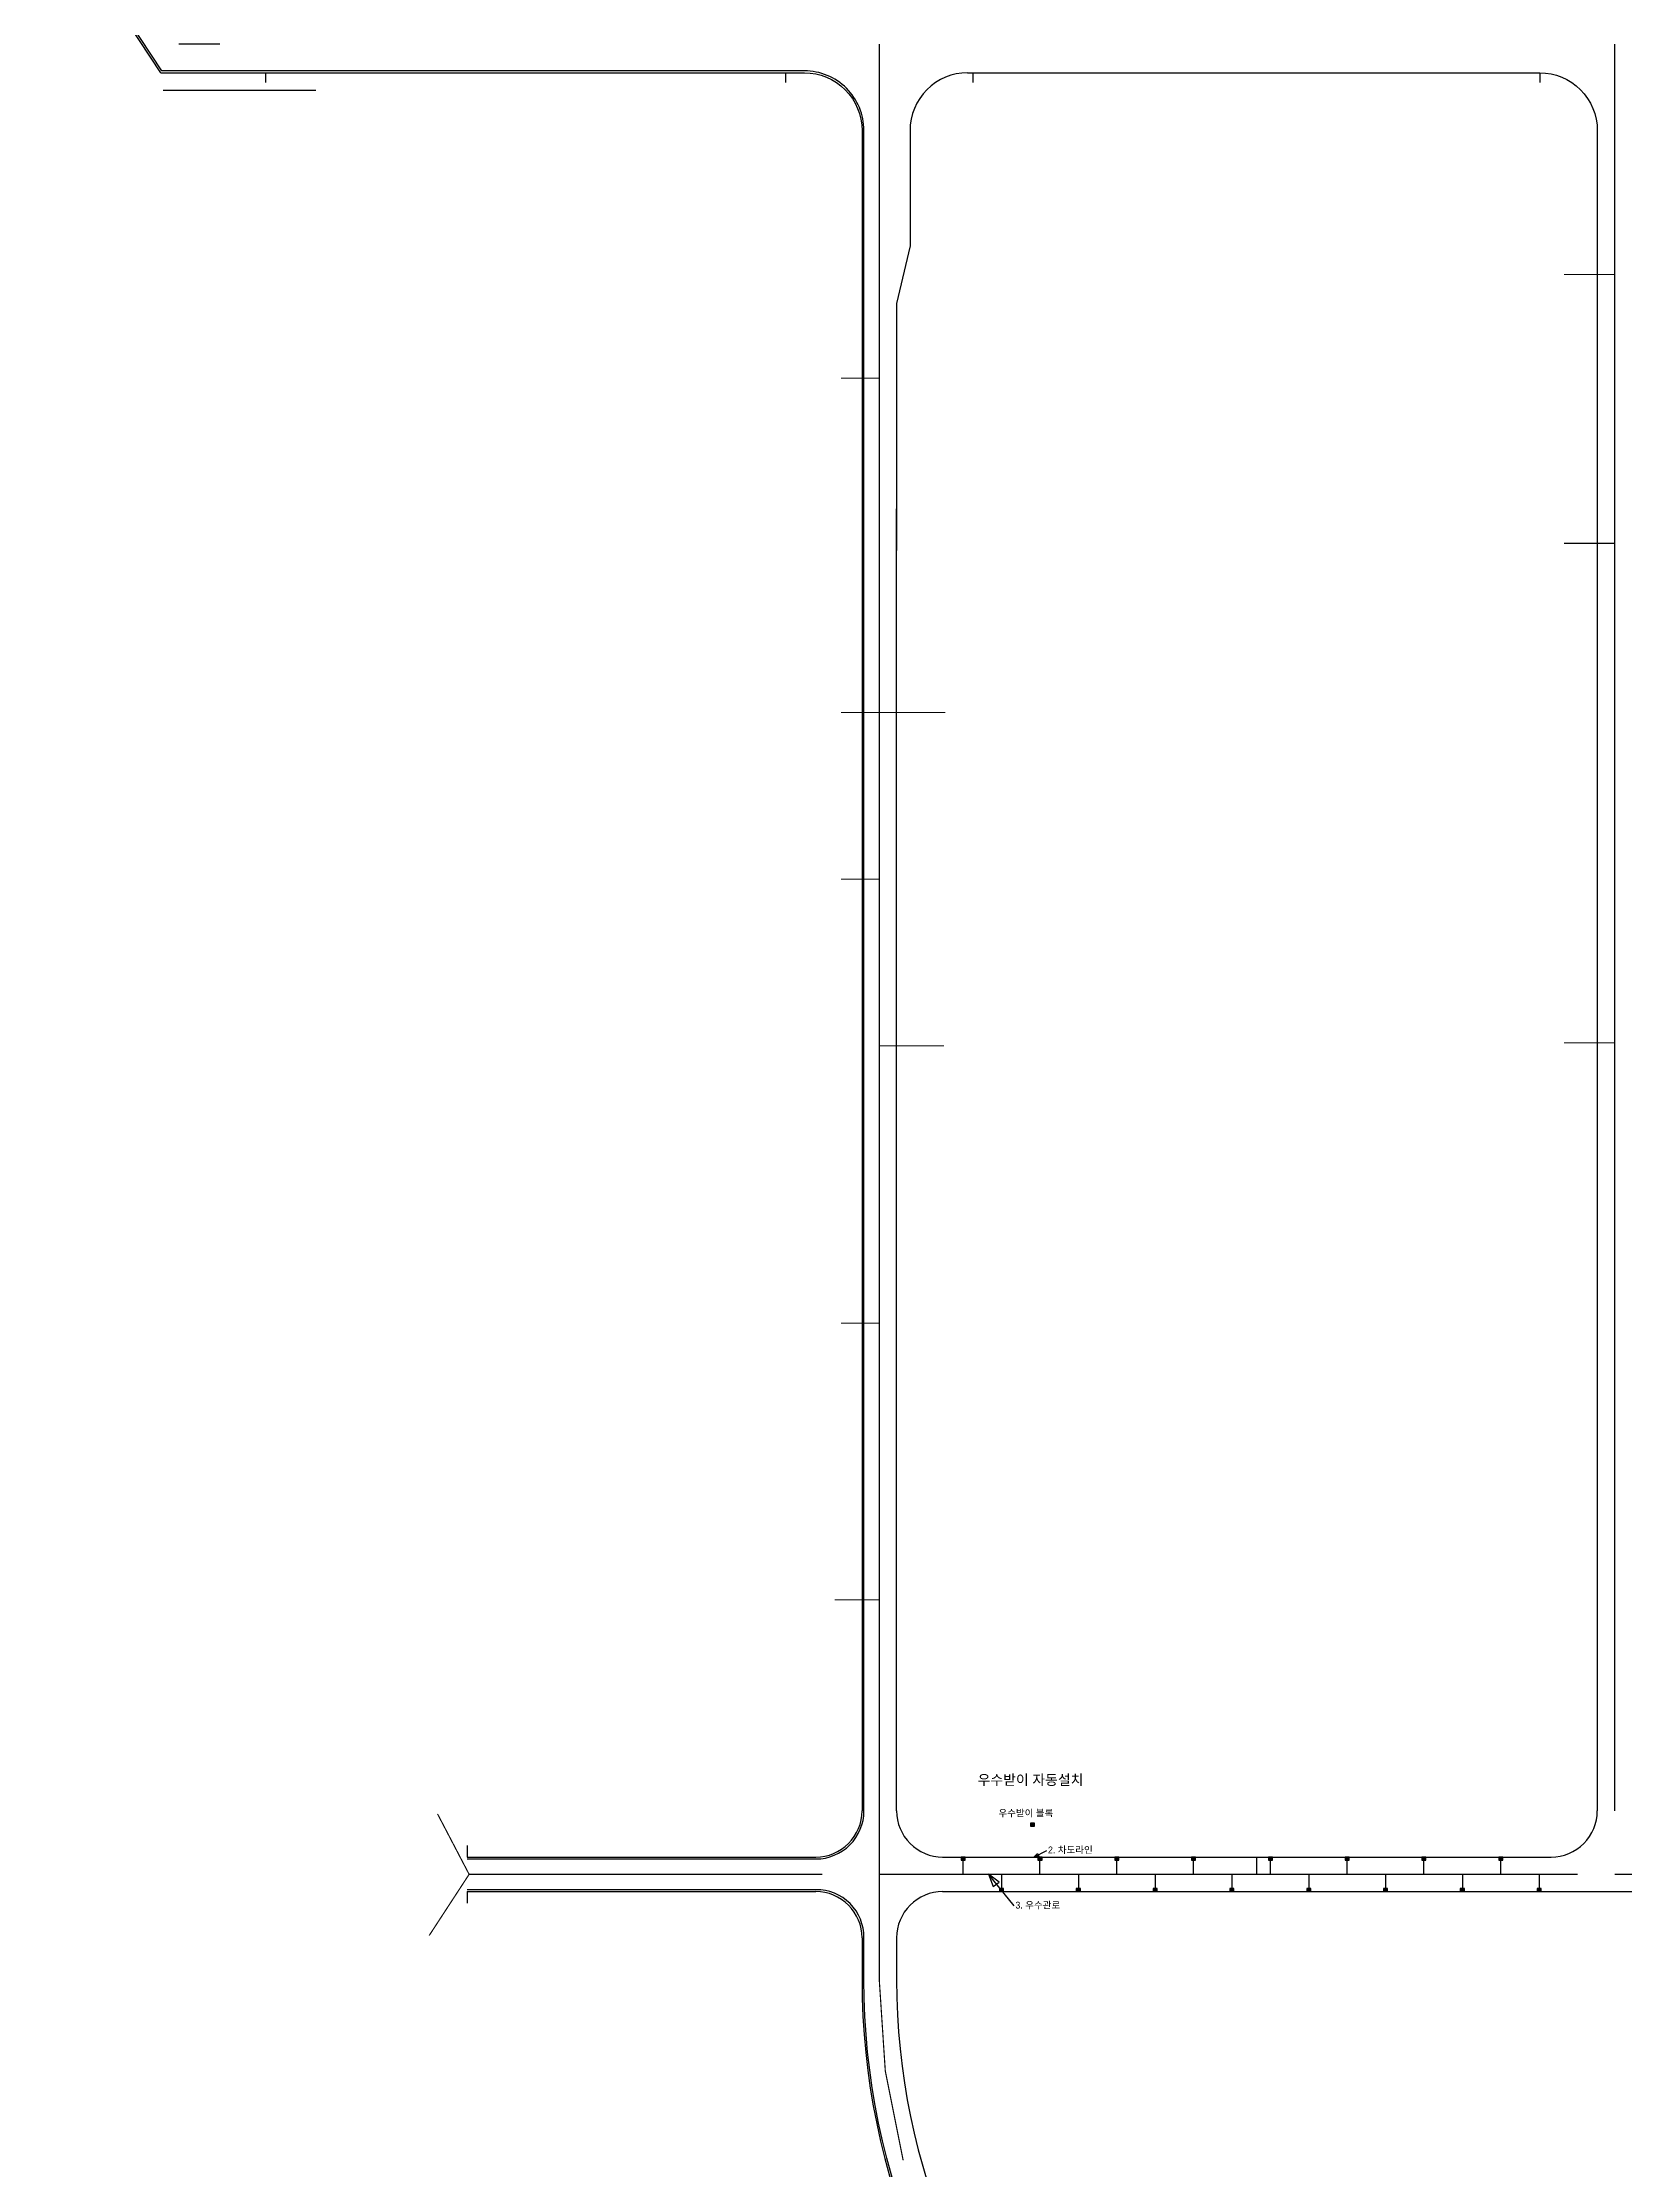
# Model space of a CAD drawing. Extents: x 230860 to 235519, y 342878 to 344985.
# Drawn here: x 234488 to 234900, y 343542 to 344096 of the extents above; entities that cross this region are included whole.
import ezdxf

# ---------------------------------------------------------------- set-up
doc = ezdxf.new("R2010")
doc.units = 0
for name, color, linetype in [('##L형측구', 8, 'Continuous'), ('##보도', 3, 'Continuous'), ('MN_Street Inter1', 7, 'Continuous'), ('PI_Inter1', 7, 'Continuous'), ('z_streetinlet', 7, 'Continuous')]:
    doc.layers.add(name, color=color, linetype=linetype)
doc.layers.add('storm_pipe', color=160, linetype='Continuous', lineweight=30)
doc.styles.get("Standard").update_dxf_attribs({"font": 'Dotum.TTF'})

# ---------------------------------------------------------------- blocks, each defined once
blk = doc.blocks.new('S1')
at = {"layer": 'z_streetinlet'}
h = blk.add_hatch(color=7, dxfattribs=at)
h.dxf.hatch_style = 1
h.paths.add_polyline_path([(0.52, 0.84), (-0.53, 0.84), (-0.53, 0), (0.52, 0)])
at = {"layer": 'z_streetinlet', "color": 7}
blk.add_lwpolyline([(-0.53, 0.84), (-0.53, 0), (0.52, 0), (0.52, 0.84)], close=True, dxfattribs=at)

msp = doc.modelspace()

# ---------------------------------------------------------------- linework, layer by layer
at = {"layer": '##L형측구'}
for points in [[(234598.779, 343622.897), (234689.598, 343622.897, 0.4142136), (234702.098, 343635.397), (234702.098, 344072.841, 0.4142136), (234686.598, 344088.341), (234519.285, 344088.341), (234488.598, 344134.898)], [(234831.793, 343283.607), (234871.351, 343325.458, 0.4135297), (234870.76, 343347.344), (234848.819, 343368.181), (234840.352, 343381.048), (234759.392, 343457.933, -0.2056301), (234702.098, 343591.355), (234702.098, 343602.395, 0.4200486), (234689.596, 343614.897), (234598.779, 343614.897)]]:
    msp.add_lwpolyline(points, format="xyb", dxfattribs=at)
msp.add_lwpolyline([(234686.598, 344088.341), (234519.285, 344088.341), (234488.598, 344134.898)], dxfattribs=at)
at = {"layer": '##보도', "color": 8}
msp.add_line((234710.598, 343602.397), (234710.598, 343591.355), dxfattribs=at)
for points in [[(234519.016, 344087.841), (234488.181, 344134.623)], [(234546.245, 344087.841), (234546.245, 344085.341)], [(234681.705, 344087.841), (234681.705, 344085.341)], [(234730.492, 344087.841), (234730.492, 344085.341)], [(234878.088, 344087.841), (234878.088, 344085.341)], [(234519.586, 344083.341), (234559.357, 344083.341)], [(234714.098, 344072.841), (234714.098, 344042.754)], [(234714.098, 344042.754), (234710.598, 344027.754), (234710.598, 343963.461)], [(234710.598, 343635.397), (234710.598, 343974.341)], [(234598.779, 343626.397), (234598.779, 343623.397)], [(234598.779, 343623.397), (234689.598, 343623.397)], [(234722.598, 343623.397), (234881.088, 343623.397)], [(234598.779, 343614.397), (234689.598, 343614.397)], [(234598.779, 343614.397), (234598.779, 343611.397)]]:
    msp.add_lwpolyline(points, dxfattribs=at)
for points in [[(234519.016, 344087.841), (234686.598, 344087.841, -0.4142136), (234701.598, 344072.841), (234701.598, 343635.397)], [(234729.098, 344087.841, 0.4142136), (234714.098, 344072.841)], [(234729.098, 344087.841), (234878.088, 344087.841, -0.4142136), (234893.088, 344072.841), (234893.088, 343635.397)], [(234689.598, 343623.397, 0.4142136), (234701.598, 343635.397)], [(234710.598, 343635.397, 0.4142136), (234722.598, 343623.397)], [(234881.088, 343623.397, 0.4142136), (234893.088, 343635.397)], [(234701.598, 343602.397, 0.4142136), (234689.598, 343614.397)], [(234722.598, 343614.397, 0.4142136), (234710.598, 343602.397)], [(234722.598, 343614.397), (234961.171, 343614.397), (234976.425, 343612.647), (234981.588, 343612.647, -0.4142136), (235009.588, 343584.647), (235009.588, 343541.057, -0.1916065), (234962.449, 343422.562), (234900.182, 343356.687, -0.4148978), (234878.952, 343356.114), (234765.246, 343464.096)], [(234701.598, 343602.397), (234701.598, 343591.355, 0.2056301), (234759.048, 343457.57), (234839.966, 343380.725)]]:
    msp.add_lwpolyline(points, format="xyb", dxfattribs=at)
msp.add_arc((234886.098, 343591.355), 175.5, 180, 226.47906, dxfattribs=at)
at = {"layer": 'PI_Inter1'}
for p, q in [((234727.941, 343618.897), (234727.941, 343623.397)), ((234747.941, 343618.897), (234747.941, 343623.397)), ((234767.941, 343618.897), (234767.941, 343623.397)), ((234787.941, 343618.897), (234787.941, 343623.397)), ((234807.941, 343618.897), (234807.941, 343623.397)), ((234827.941, 343618.897), (234827.941, 343623.397)), ((234847.941, 343618.897), (234847.941, 343623.397)), ((234867.941, 343618.897), (234867.941, 343623.397)), ((234737.941, 343618.897), (234737.941, 343614.397)), ((234757.941, 343618.897), (234757.941, 343614.397)), ((234777.941, 343618.897), (234777.941, 343614.397)), ((234797.941, 343618.897), (234797.941, 343614.397)), ((234817.941, 343618.897), (234817.941, 343614.397)), ((234837.941, 343618.897), (234837.941, 343614.397)), ((234857.941, 343618.897), (234857.941, 343614.397)), ((234877.941, 343618.897), (234877.941, 343614.397))]:
    msp.add_line(p, q, dxfattribs=at)
at = {"layer": 'storm_pipe'}
msp.add_line((234804.426, 343618.897), (234804.426, 343623.397), dxfattribs=at)
at = {"layer": 'storm_pipe', "const_width": 0.3, "flags": 128}
for points in [[(234523.653, 344095.341), (234534.437, 344095.341)], [(234706.098, 344095.341), (234706.098, 344008.341)], [(234897.588, 344035.341), (234884.455, 344035.341)], [(234706.098, 344008.341), (234696.098, 344008.341)], [(234706.098, 344008.341), (234706.098, 343921.341)], [(234897.588, 343965.341), (234884.45, 343965.341)], [(234706.098, 343921.341), (234696.098, 343921.341)], [(234706.098, 343921.341), (234706.098, 343834.566)], [(234706.098, 343921.341), (234723.315, 343921.341)], [(234706.098, 343877.953), (234696.098, 343877.953)], [(234706.098, 343834.566), (234706.098, 343762.341)], [(234706.098, 343834.566), (234722.906, 343834.566)], [(234897.588, 343835.341), (234884.44, 343835.341)], [(234706.098, 343762.341), (234696.098, 343762.341)], [(234706.098, 343762.341), (234706.098, 343690.341)], [(234706.098, 343690.341), (234694.477, 343690.341)], [(234706.098, 343690.341), (234706.098, 343618.897)], [(234599.279, 343618.897), (234591.053, 343634.617)], [(234599.279, 343618.897), (234588.887, 343602.976)], [(234647.088, 343618.897), (234599.279, 343618.897)], [(234691.245, 343618.897), (234647.088, 343618.897)], [(234706.098, 343618.897), (234706.098, 343591.355), (234707.66, 343567.695), (234712.319, 343544.445)]]:
    msp.add_lwpolyline(points, dxfattribs=at)
at = {"layer": 'storm_pipe', "flags": 128}
for points in [[(234897.588, 344095.341, 0.3, 0.3, 0), (234897.588, 344035.341, 0.3, 0.3, 0), (234897.588, 343965.341, 0.3, 0.3, 0), (234897.588, 343895.341, 0.3, 0.3, 0), (234897.588, 343835.341, 0.3, 0.3, 0), (234897.588, 343765.341, 0.3, 0.3, 0), (234897.588, 343700.341, 0.3, 0.3, 0), (234897.588, 343635.341, 0, 0, 0)], [(234897.588, 343618.897, 0.3, 0.3, 0), (234946.478, 343618.897, 0.3, 0.3, 0), (234994.475, 343618.897, 0.3, 0.3, 0), (234994.478, 343618.897, 0.3, 0.3, 0), (235017.088, 343651.897, 0.3, 0.3, 0), (235017.088, 343688.776, 0.3, 0.3, 0), (235017.088, 343758.776, 0.3, 0.3, 0), (235017.088, 343828.776, 0.3, 0.3, 0), (235017.088, 343898.776, 0.3, 0.3, 0), (235017.088, 343973.776, 0, 0, 0)], [(234887.941, 343618.897, 0.3, 0.3, 0), (234827.088, 343618.897, 0.3, 0.3, 0), (234767.088, 343618.897, 0.3, 0.3, 0), (234706.098, 343618.897, 0, 0, 0)]]:
    msp.add_lwpolyline(points, format="xyseb", dxfattribs=at)
at = {"layer": 'storm_pipe', "color": 1}
for points in [[(234746.314, 343623.397), (234749.725, 343625.083)], [(234746.314, 343623.397), (234747.294, 343624.351), (234747.683, 343623.65), (234746.314, 343623.397)], [(234741.24, 343610.703), (234734.556, 343618.897)], [(234734.556, 343618.897), (234735.727, 343615.739), (234737.317, 343616.814), (234734.556, 343618.897)]]:
    msp.add_lwpolyline(points, dxfattribs=at)

# ---------------------------------------------------------------- block references
at = {"layer": 'MN_Street Inter1'}
for p in [(234746.039, 343631.411), (234737.941, 343614.397), (234757.941, 343614.397), (234777.941, 343614.397), (234797.941, 343614.397), (234817.941, 343614.397), (234837.941, 343614.397), (234857.941, 343614.397), (234877.941, 343614.397)]:
    msp.add_blockref('S1', p, dxfattribs=at)
at = {"layer": 'MN_Street Inter1', "rotation": 180}
for p in [(234727.941, 343623.397), (234747.941, 343623.397), (234767.941, 343623.397), (234787.941, 343623.397), (234807.941, 343623.397), (234827.941, 343623.397), (234847.941, 343623.397), (234867.941, 343623.397)]:
    msp.add_blockref('S1', p, dxfattribs=at)

# ---------------------------------------------------------------- texts
at = {"layer": 'storm_pipe', "color": 7}
msp.add_text('우수받이 자동설치', height=2.6456, dxfattribs=at).set_placement((234731.727, 343642.166))
at = {"layer": 'storm_pipe', "color": 1}
for s, p in [('우수받이 블록', (234737.137, 343633.956)), ('2. 차도라인', (234750.029, 343624.374)), ('3. 우수관로', (234741.544, 343609.993))]:
    msp.add_text(s, height=1.7638, dxfattribs=at).set_placement(p)

doc.saveas('drawing.dxf')
